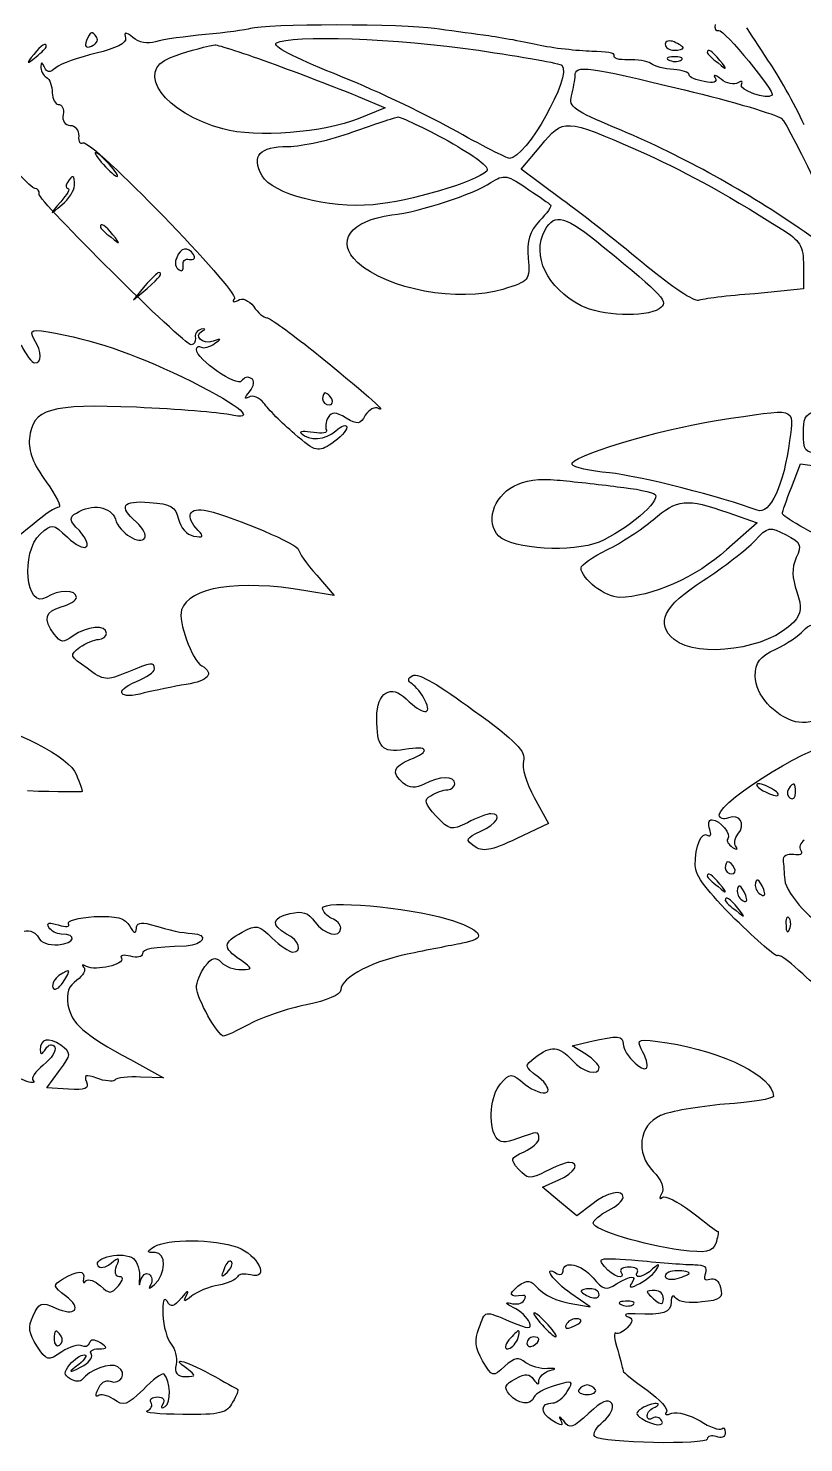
# Model space of a CAD drawing. Header units: millimetres. Extents: x -264 to 389, y -90 to 473.
# Drawn here: x 26.1 to 114.6, y 52.2 to 213.5 of the extents above; entities that cross this region are included whole.
import ezdxf

# ---------------------------------------------------------------- set-up
doc = ezdxf.new("R2010")
doc.units = ezdxf.units.MM
doc.layers.get('0').update_dxf_attribs({"linetype": 'CONTINUOUS'})

msp = doc.modelspace()

# ---------------------------------------------------------------- linework, layer by layer
for p, q in [((63.79, 205.73), (66.88, 204.43)), ((66.88, 204.43), (63.79, 203.19)), ((82.38, 197.43), (84.64, 200.11)), ((87.04, 194), (82.38, 197.43)), ((114.61, 186.39), (114.61, 183.79)), ((39.45, 184.13), (38.14, 182.55)), ((38.14, 182.55), (39.72, 183.85)), ((114.61, 183.79), (109.05, 183.24)), ((113.24, 161.15), (114.27, 163.83)), ((114.27, 163.83), (117.83, 163.35)), ((105.97, 158.27), (109.33, 157.11)), ((26.83, 157.04), (24.63, 155.26)), ((109.33, 157.11), (105.83, 154.02)), ((59.06, 151.14), (61.05, 148.81)), ((61.05, 148.81), (57.82, 149.36)), ((83.88, 125.77), (85.53, 122.82)), ((85.53, 122.82), (81.9, 121.1)), ((88.21, 97.44), (90.26, 97.92)), ((89.78, 96.48), (88.21, 97.44)), ((37.8, 95.87), (41.57, 93.81)), ((28.27, 92.64), (29.71, 94.63)), ((41.57, 93.81), (38.96, 93.88)), ((30.74, 92.51), (28.27, 92.64)), ((84.84, 81.33), (86.7, 82.15)), ((86.77, 79.68), (84.84, 81.33)), ((88.75, 78.04), (86.77, 79.68)), ((90.47, 79.34), (88.75, 78.04)), ((87.86, 68.09), (90.26, 67.68)), ((90.26, 67.68), (88.07, 69.19))]:
    msp.add_line(p, q)
for points in [[(33.96, 212.45), (33.48, 213.28), (33.2, 213.21), (32.79, 212.11)], [(51.52, 213.48), (50.97, 213.34), (48.63, 213), (46.37, 212.8)], [(72.5, 213.48), (69.28, 214.03), (52.96, 214.03), (51.52, 213.48)], [(78.06, 212.73), (76.48, 212.93), (73.94, 213.28), (72.5, 213.48)], [(104.53, 213.96), (104.39, 213.48), (104.6, 213.14), (104.94, 213.28)], [(104.94, 213.28), (105.56, 213.41), (111.45, 206.21), (111.04, 205.87)], [(110.63, 209.78), (109.53, 211.42), (108.44, 213.14), (108.16, 213.55)], [(28.2, 211.42), (28.2, 211.97), (27.65, 211.63), (26.76, 210.53)], [(27.03, 210.26), (27.65, 210.74), (28.2, 211.29), (28.2, 211.42)], [(32.79, 212.11), (32.52, 211.42), (32.72, 211.22), (33.34, 211.49)], [(33.34, 211.49), (33.89, 211.7), (34.16, 212.11), (33.96, 212.45)], [(37.25, 212.38), (37.39, 211.84), (36.15, 211.22), (33.89, 210.67)], [(38.07, 212.45), (37.25, 213.14), (37.04, 213.14), (37.25, 212.38)], [(40.68, 211.97), (39.79, 211.7), (38.69, 211.9), (38.07, 212.45)], [(46.37, 212.8), (44.11, 212.59), (41.57, 212.25), (40.68, 211.97)], [(42.39, 210.19), (44.04, 210.81), (45.69, 211.29), (47.47, 211.63)], [(47.47, 211.63), (47.74, 211.63), (50.83, 210.67), (54.33, 209.37)], [(61.05, 208.34), (56.45, 210.19), (53.92, 211.49), (54.46, 211.84)], [(54.46, 211.84), (56.04, 212.8), (68.25, 212.38), (77.51, 211.01)], [(84.23, 211.63), (82.44, 212.04), (79.63, 212.52), (78.06, 212.73)], [(90.47, 210.88), (88.82, 210.94), (86.01, 211.22), (84.23, 211.63)], [(99.86, 211.97), (99.32, 212.18), (98.84, 212.04), (98.84, 211.7)], [(98.84, 211.7), (98.84, 211.29), (99.32, 211.01), (99.86, 211.01)], [(100.89, 211.29), (100.89, 211.42), (100.41, 211.7), (99.86, 211.97)], [(26.76, 210.53), (25.87, 209.43), (25.93, 209.37), (27.03, 210.26)], [(33.89, 210.67), (31.9, 210.19), (29.84, 209.5), (29.3, 209.02)], [(48.36, 202.03), (41.71, 203.81), (38.21, 208.61), (42.39, 210.19)], [(77.51, 211.01), (82.58, 210.26), (86.9, 209.5), (87.04, 209.3)], [(93.01, 210.4), (93.21, 210.67), (92.05, 210.88), (90.47, 210.88)], [(94.58, 209.91), (93.55, 209.91), (92.87, 210.05), (93.01, 210.4)], [(97.19, 209.5), (96.78, 209.78), (95.61, 209.98), (94.58, 209.91)], [(99.8, 210.26), (99.04, 210.26), (98.84, 210.05), (99.38, 209.85)], [(99.38, 209.85), (99.86, 209.64), (100.48, 209.71), (100.69, 209.91)], [(100.69, 209.91), (100.96, 210.12), (100.55, 210.33), (99.8, 210.26)], [(99.86, 211.01), (100.41, 211.01), (100.89, 211.15), (100.89, 211.29)], [(105.08, 209.85), (104.18, 210.94), (103.64, 211.29), (103.64, 210.74)], [(103.64, 210.74), (103.64, 210.6), (104.18, 210.05), (104.87, 209.57)], [(104.87, 209.57), (105.9, 208.68), (105.97, 208.75), (105.08, 209.85)], [(114.68, 202.51), (113.58, 204.91), (111.73, 208.2), (110.63, 209.78)], [(27.58, 209.16), (27.51, 208.75), (27.85, 208.13), (28.2, 207.93)], [(27.99, 209.09), (27.72, 209.71), (27.58, 209.71), (27.58, 209.16)], [(29.3, 209.02), (28.54, 208.41), (28.27, 208.41), (27.99, 209.09)], [(54.33, 209.37), (57.89, 208.06), (62.14, 206.42), (63.79, 205.73)], [(74.49, 202.03), (71.2, 203.88), (65.09, 206.76), (61.05, 208.34)], [(87.04, 209.3), (88.27, 208.06), (82.92, 198.67), (81.07, 198.67)], [(88.55, 208.13), (88.55, 209.37), (89.99, 209.16), (101.03, 206.49)], [(99.8, 208.82), (98.77, 208.89), (97.6, 209.16), (97.19, 209.5)], [(101.58, 208.2), (101.58, 208.47), (100.76, 208.75), (99.8, 208.82)], [(103.29, 207.45), (102.33, 207.58), (101.58, 207.93), (101.58, 208.2)], [(26.89, 195.24), (26.14, 195.24), (16.2, 206.76), (16.2, 207.65)], [(28.2, 207.93), (28.61, 207.72), (28.88, 206.9), (28.88, 206.14)], [(88.14, 205.8), (88.34, 206.62), (88.55, 207.65), (88.55, 208.13)], [(104.53, 207.86), (104.8, 207.38), (104.39, 207.17), (103.29, 207.45)], [(105.21, 207.72), (104.6, 208.2), (104.25, 208.27), (104.53, 207.86)], [(107.13, 207.31), (106.72, 207.03), (105.83, 207.17), (105.21, 207.72)], [(107.54, 207.1), (107.75, 207.51), (107.61, 207.58), (107.13, 207.31)], [(111.04, 205.87), (110.49, 205.32), (107.13, 206.49), (107.54, 207.1)], [(28.88, 206.14), (28.88, 205.46), (29.23, 204.84), (29.57, 204.84)], [(93.14, 202.17), (88.48, 204.09), (87.79, 204.57), (88.14, 205.8)], [(101.03, 206.49), (106.52, 205.18), (111.52, 203.67), (112.07, 203.26)], [(29.57, 204.84), (29.98, 204.84), (30.26, 204.29), (30.12, 203.67)], [(30.12, 203.67), (29.98, 202.99), (30.32, 202.44), (30.94, 202.44)], [(63.17, 201.69), (65.64, 202.58), (67.97, 203.33), (68.32, 203.4)], [(68.32, 203.4), (68.73, 203.4), (71.27, 202.17), (74.08, 200.66)], [(30.94, 202.44), (31.49, 202.44), (31.9, 201.89), (31.9, 201.21)], [(63.79, 203.19), (60.02, 201.62), (52.06, 201), (48.36, 202.03)], [(55.77, 200.04), (57.41, 200.04), (60.7, 200.79), (63.17, 201.69)], [(81.07, 198.67), (80.8, 198.67), (77.85, 200.18), (74.49, 202.03)], [(84.64, 200.11), (87.18, 203.26), (87.38, 203.26), (95.75, 199.56)], [(114.13, 190.71), (107.54, 195.24), (100.21, 199.22), (93.14, 202.17)], [(112.07, 203.26), (113.03, 202.51), (120.3, 187.01), (119.75, 187.01)], [(31.9, 201.21), (31.83, 200.59), (32.04, 200.25), (32.38, 200.45)], [(32.38, 200.45), (33.27, 201), (50.21, 183.51), (49.66, 182.69)], [(74.08, 200.66), (77.1, 198.94), (78.88, 197.64), (78.47, 197.23)], [(33.82, 199.35), (33.62, 199.35), (34.03, 198.74), (34.71, 197.98)], [(35.4, 197.98), (34.71, 198.74), (34.03, 199.35), (33.82, 199.35)], [(52.82, 196.68), (51.58, 199.01), (52.54, 200.04), (55.77, 200.04)], [(95.75, 199.56), (100.76, 197.36), (105.08, 195.03), (112.07, 190.64)], [(34.71, 197.98), (35.4, 197.23), (36.08, 196.61), (36.29, 196.61)], [(36.29, 196.61), (36.5, 196.61), (36.08, 197.23), (35.4, 197.98)], [(78.47, 197.23), (77.23, 195.99), (69.62, 193.73), (65.51, 193.39)], [(27.37, 194.62), (27.44, 194.96), (27.24, 195.24), (26.89, 195.24)], [(30.67, 195.24), (30.94, 195.24), (30.6, 194.55), (29.84, 193.73)], [(29.98, 193.39), (30.74, 194), (31.42, 195.03), (31.42, 195.58)], [(30.6, 195.92), (30.39, 195.58), (30.39, 195.24), (30.67, 195.24)], [(31.42, 195.58), (31.42, 196.82), (31.22, 196.88), (30.6, 195.92)], [(65.51, 193.39), (60.36, 192.91), (53.98, 194.62), (52.82, 196.68)], [(67.63, 192.22), (70.99, 192.63), (76.89, 194.55), (78.95, 195.92)], [(78.95, 195.92), (80.39, 196.88), (80.87, 196.82), (83.27, 195.1)], [(44.73, 177.41), (43.9, 177.41), (27.17, 193.94), (27.37, 194.62)], [(29.84, 193.73), (28.54, 192.15), (28.54, 192.15), (29.98, 193.39)], [(83.27, 195.1), (84.5, 194.28), (85.6, 193.52), (85.74, 193.39)], [(96.71, 186.39), (93.9, 188.72), (89.58, 192.15), (87.04, 194)], [(63.72, 186.8), (61.12, 189.14), (62.9, 191.6), (67.63, 192.22)], [(85.74, 193.39), (85.94, 193.25), (85.33, 192.43), (84.5, 191.54)], [(35.81, 189.96), (34.92, 191.06), (34.37, 191.4), (34.37, 190.85)], [(34.37, 190.85), (34.37, 190.71), (34.92, 190.16), (35.6, 189.68)], [(84.5, 191.54), (83.34, 190.3), (82.99, 189.27), (83.2, 187.28)], [(89.23, 181.87), (85.33, 183.92), (83.54, 187.56), (85.12, 190.51)], [(85.12, 190.51), (86.22, 192.5), (87.45, 192.15), (91.77, 188.59)], [(112.07, 190.64), (114.27, 189.27), (114.61, 188.72), (114.61, 186.39)], [(119.75, 187.01), (119.62, 187.01), (117.08, 188.66), (114.13, 190.71)], [(35.6, 189.68), (36.63, 188.79), (36.7, 188.86), (35.81, 189.96)], [(43.08, 187.35), (42.81, 186.8), (42.94, 186.19), (43.35, 185.98)], [(45, 187.7), (44.38, 188.66), (43.49, 188.52), (43.08, 187.35)], [(43.83, 186.46), (43.7, 186.94), (44.04, 187.28), (44.52, 187.15)], [(44.52, 187.15), (45.07, 187.08), (45.27, 187.28), (45, 187.7)], [(83.2, 187.28), (83.4, 184.75), (83.34, 184.68), (80.32, 183.72)], [(91.77, 188.59), (98.7, 182.96), (99.32, 182.28), (98.15, 181.52)], [(41.02, 185.64), (40.89, 185.64), (40.2, 184.95), (39.45, 184.13)], [(39.72, 183.85), (41.16, 185.09), (41.57, 185.64), (41.02, 185.64)], [(43.35, 185.98), (43.7, 185.71), (43.9, 185.91), (43.83, 186.46)], [(80.32, 183.72), (75.24, 182.21), (67.08, 183.72), (63.72, 186.8)], [(102.61, 182.48), (102.2, 182.28), (99.52, 184.06), (96.71, 186.39)], [(49.66, 182.69), (49.39, 182.28), (49.59, 182.21), (50.07, 182.48)], [(50.07, 182.48), (50.55, 182.83), (51.31, 182.48), (51.86, 181.8)], [(109.05, 183.24), (105.97, 183.03), (103.09, 182.62), (102.61, 182.48)], [(51.86, 181.8), (52.34, 181.04), (53.02, 180.49), (53.37, 180.49)], [(98.15, 181.52), (96.57, 180.49), (91.5, 180.7), (89.23, 181.87)], [(45.89, 179.19), (45.41, 179.05), (45.07, 178.57), (45.21, 178.16)], [(46.03, 178.99), (46.44, 179.19), (46.37, 179.26), (45.89, 179.19)], [(53.37, 180.49), (53.71, 180.49), (56.04, 178.78), (58.65, 176.72)], [(26.83, 178.03), (26.21, 179.19), (26.41, 179.26), (29.43, 178.71)], [(26.89, 175.35), (27.72, 175.35), (27.72, 176.52), (26.83, 178.03)], [(29.43, 178.71), (34.3, 177.75), (38.96, 176.11), (44.79, 173.22)], [(45.21, 178.16), (45.27, 177.75), (45.07, 177.41), (44.73, 177.41)], [(47.26, 177.82), (45.96, 177.41), (44.93, 178.44), (46.03, 178.99)], [(45.89, 177.13), (46.17, 177), (46.85, 177.13), (47.4, 177.55)], [(47.4, 177.55), (48.22, 178.09), (48.22, 178.16), (47.26, 177.82)], [(25.32, 177.41), (25.87, 176.31), (26.55, 175.35), (26.89, 175.35)], [(45.34, 176.86), (45.34, 177.2), (45.62, 177.34), (45.89, 177.13)], [(50.49, 173.29), (50.01, 172.54), (45.34, 175.76), (45.34, 176.86)], [(58.65, 176.72), (64.41, 172.06), (67.22, 169.59), (66.12, 170.14)], [(44.79, 173.22), (50.49, 170.34), (52.41, 168.7), (49.05, 169.45)], [(51.58, 173.57), (51.24, 173.84), (50.76, 173.7), (50.49, 173.29)], [(51.38, 172.06), (51.93, 172.74), (52, 173.36), (51.58, 173.57)], [(51.31, 171.44), (50.76, 171.17), (50.83, 171.37), (51.38, 172.06)], [(53.02, 170.76), (52.54, 171.37), (51.72, 171.72), (51.31, 171.44)], [(60.02, 171.92), (59.88, 171.92), (59.74, 171.65), (59.74, 171.24)], [(59.74, 171.24), (59.74, 170.89), (60.09, 170.55), (60.5, 170.55)], [(60.77, 171.24), (60.57, 171.65), (60.22, 171.92), (60.02, 171.92)], [(60.5, 170.55), (60.84, 170.55), (60.98, 170.89), (60.77, 171.24)], [(38.48, 170.28), (28.61, 170.69), (26.62, 170.14), (26.28, 166.71)], [(49.05, 169.45), (47.95, 169.66), (43.22, 170.07), (38.48, 170.28)], [(56.52, 167.26), (55.08, 168.49), (53.5, 170.07), (53.02, 170.76)], [(62.42, 169.04), (61.18, 169.8), (60.84, 169.8), (60.36, 169.11)], [(66.12, 170.14), (65.71, 170.41), (65.03, 170), (64.61, 169.38)], [(104.66, 168.77), (114.13, 170.21), (113.51, 170.41), (113.03, 166.5)], [(114.61, 167.4), (114.61, 170.21), (114.88, 170.28), (125.92, 170.41)], [(60.36, 169.11), (60.09, 168.63), (60.02, 167.94), (60.16, 167.67)], [(62.49, 168.01), (62.49, 167.6), (61.73, 166.78), (60.77, 166.16)], [(61.25, 167.6), (61.94, 168.22), (62.49, 168.36), (62.49, 168.01)], [(64.61, 169.38), (64, 168.29), (63.72, 168.29), (62.42, 169.04)], [(88.21, 163.76), (87.66, 164.58), (98.01, 167.74), (104.66, 168.77)], [(26.28, 166.71), (26.14, 165.27), (26.69, 163.83), (28.2, 161.77)], [(60.77, 166.16), (59.2, 165.13), (58.99, 165.13), (56.52, 167.26)], [(58.72, 167.4), (57.69, 167.6), (57, 167.53), (57.28, 167.33)], [(57.28, 167.33), (58.17, 166.37), (60.09, 166.57), (61.25, 167.6)], [(60.16, 167.67), (60.36, 167.33), (59.68, 167.26), (58.72, 167.4)], [(113.03, 166.5), (112.41, 161.5), (110.77, 157.93), (109.33, 158.55)], [(116.25, 165.06), (114.81, 165.06), (114.61, 165.41), (114.61, 167.4)], [(92.46, 162.8), (90.26, 163.01), (88.34, 163.42), (88.21, 163.76)], [(28.2, 161.77), (29.3, 160.19), (29.98, 158.89), (29.64, 158.89)], [(81.55, 161.29), (82.79, 161.98), (84.5, 162.18), (86.49, 161.98)], [(86.49, 161.98), (88.21, 161.84), (91.29, 161.5), (93.35, 161.22)], [(109.33, 158.55), (105.49, 159.99), (95.89, 162.46), (92.46, 162.8)], [(79.84, 155.6), (78.33, 157.11), (79.15, 159.99), (81.55, 161.29)], [(97.67, 160.33), (98.42, 159.65), (94.38, 156.22), (91.29, 154.91)], [(93.35, 161.22), (95.41, 161.02), (97.4, 160.61), (97.67, 160.33)], [(112.21, 158.14), (112.21, 158.34), (112.69, 159.71), (113.24, 161.15)], [(29.64, 158.89), (29.3, 158.89), (27.99, 158.07), (26.83, 157.04)], [(31.97, 156.22), (30.8, 157.38), (30.8, 157.73), (31.63, 158.21)], [(31.63, 158.21), (33.41, 159.37), (35.6, 158.96), (36.08, 157.52)], [(38.48, 157.18), (36.43, 159.03), (36.84, 159.65), (39.99, 159.44)], [(39.99, 159.44), (42.46, 159.23), (42.94, 158.96), (43.29, 157.52)], [(45.55, 156.22), (43.97, 157.86), (44.45, 158.96), (46.58, 158.48)], [(46.58, 158.48), (49.87, 157.66), (57, 154.64), (57, 154.02)], [(97.46, 157.45), (100.21, 159.85), (101.3, 159.92), (105.97, 158.27)], [(119, 154.16), (115.29, 156.08), (112.21, 157.86), (112.21, 158.14)], [(27.51, 155.81), (28.88, 157.04), (28.95, 157.04), (30.6, 155.46)], [(36.08, 157.52), (36.56, 155.94), (38.9, 154.5), (39.45, 155.39)], [(39.45, 155.39), (39.65, 155.67), (39.24, 156.49), (38.48, 157.18)], [(43.29, 157.52), (43.49, 156.56), (44.25, 155.74), (45, 155.6)], [(92.18, 154.02), (93.76, 154.78), (96.16, 156.35), (97.46, 157.45)], [(28.2, 148.6), (25.87, 147.16), (25.25, 153.75), (27.51, 155.81)], [(30.6, 155.46), (32.66, 153.54), (33.75, 154.16), (31.97, 156.22)], [(45, 155.6), (46.1, 155.39), (46.23, 155.53), (45.55, 156.22)], [(91.29, 154.91), (88.27, 153.68), (81.42, 154.09), (79.84, 155.6)], [(103.16, 150.52), (105.49, 152.03), (108.16, 154.09), (109.05, 155.05)], [(109.05, 155.05), (110.56, 156.7), (110.77, 156.7), (112.62, 155.74)], [(112.62, 155.74), (114.33, 154.85), (114.47, 154.57), (113.79, 153.13)], [(57, 154.02), (57, 153.75), (57.89, 152.44), (59.06, 151.14)], [(89.23, 151.96), (89.23, 152.31), (90.54, 153.2), (92.18, 154.02)], [(105.83, 154.02), (102.47, 150.94), (97.12, 148.6), (93.62, 148.6)], [(93.62, 148.6), (91.98, 148.6), (89.23, 150.73), (89.23, 151.96)], [(113.79, 153.13), (113.24, 151.9), (113.31, 150.87), (113.85, 149.22)], [(99.86, 143.8), (97.67, 145.59), (98.63, 147.64), (103.16, 150.52)], [(31.63, 148.6), (31.63, 149.5), (29.57, 149.5), (28.2, 148.6)], [(29.91, 147.51), (30.87, 147.78), (31.63, 148.26), (31.63, 148.6)], [(57.82, 149.36), (50.07, 150.66), (44.45, 149.77), (43.63, 147.16)], [(113.85, 149.22), (114.47, 147.37), (114.4, 146.82), (113.51, 145.79)], [(29.09, 144.42), (27.79, 146.14), (28.06, 147.03), (29.91, 147.51)], [(43.63, 147.16), (43.22, 145.86), (44.79, 141.47), (45.96, 140.79)], [(113.51, 145.79), (110.7, 142.71), (102.61, 141.54), (99.86, 143.8)], [(114.61, 144.83), (115.16, 145.45), (115.98, 145.72), (116.6, 145.45)], [(31.28, 144.22), (30.12, 143.39), (29.84, 143.39), (29.09, 144.42)], [(35.06, 144.49), (35.06, 145.52), (32.79, 145.31), (31.28, 144.22)], [(32.04, 142.91), (32.72, 143.39), (33.68, 143.8), (34.16, 143.8)], [(34.16, 143.8), (34.64, 143.8), (35.06, 144.15), (35.06, 144.49)], [(111.45, 142.71), (112.69, 143.26), (114.13, 144.28), (114.61, 144.83)], [(32.86, 140.51), (30.87, 141.88), (30.8, 142.02), (32.04, 142.91)], [(109.12, 139.62), (109.12, 141.2), (109.6, 141.82), (111.45, 142.71)], [(37.39, 140.03), (35.06, 139.07), (34.78, 139.07), (32.86, 140.51)], [(40.54, 140.44), (40.54, 141.27), (40.2, 141.2), (37.39, 140.03)], [(38.48, 139), (39.65, 139.48), (40.54, 140.1), (40.54, 140.44)], [(45.96, 140.79), (47.4, 139.89), (46.71, 139.07), (44.18, 138.66)], [(39.38, 137.7), (36.5, 136.88), (35.81, 137.91), (38.48, 139)], [(69.96, 138.73), (69.41, 139.07), (69.41, 139.35), (70.03, 139.69)], [(70.03, 139.69), (70.58, 140.03), (73.19, 138.52), (76.96, 135.71)], [(113.72, 134.41), (111.25, 135.09), (109.12, 137.49), (109.12, 139.62)], [(44.18, 138.66), (42.74, 138.45), (40.54, 137.97), (39.38, 137.7)], [(65.92, 134.89), (65.92, 137.77), (67.56, 138.73), (69.28, 137.01)], [(71.4, 136.88), (71.06, 137.63), (70.37, 138.45), (69.96, 138.73)], [(122.02, 137.43), (118.93, 135.16), (115.64, 134), (113.72, 134.41)], [(69.28, 137.01), (71.13, 135.16), (72.36, 135.09), (71.4, 136.88)], [(76.96, 135.71), (81.83, 132.21), (82.99, 130.98), (82.65, 129.95)], [(19.15, 134.75), (24.63, 133.59), (30.87, 130.43), (31.63, 128.37)], [(69.07, 131.25), (66.47, 130.84), (65.92, 131.46), (65.92, 134.89)], [(69.69, 130.09), (72.16, 131.05), (71.81, 131.73), (69.07, 131.25)], [(105.01, 123.78), (105.01, 125.42), (116.73, 132.56), (118.17, 131.73)], [(68.93, 127.41), (67.56, 128.58), (67.77, 129.33), (69.69, 130.09)], [(82.65, 129.95), (82.44, 129.2), (82.99, 127.41), (83.88, 125.77)], [(31.63, 128.37), (32.04, 127.41), (32.31, 126.52), (32.31, 126.45)], [(74.83, 127.34), (74.83, 128.24), (73.05, 128.24), (71.33, 127.28)], [(32.31, 126.45), (32.31, 126.38), (29.5, 126.38), (26.07, 126.52)], [(71.33, 127.28), (70.31, 126.8), (69.69, 126.8), (68.93, 127.41)], [(72.71, 123.64), (71.33, 125.08), (71.27, 125.49), (72.09, 125.97)], [(72.09, 125.97), (72.64, 126.32), (73.53, 126.66), (74.01, 126.66)], [(74.01, 126.66), (74.42, 126.66), (74.83, 127), (74.83, 127.34)], [(109.47, 127.34), (109.12, 127.34), (109.26, 127), (109.81, 126.66)], [(111.18, 126.66), (110.63, 127), (109.88, 127.34), (109.47, 127.34)], [(109.81, 126.66), (110.36, 126.32), (111.18, 125.97), (111.52, 125.97)], [(111.52, 125.97), (111.93, 125.97), (111.73, 126.32), (111.18, 126.66)], [(112.89, 126.73), (112.69, 126.38), (112.76, 125.9), (113.1, 125.7)], [(113.72, 126.32), (113.72, 127.48), (113.51, 127.62), (112.89, 126.73)], [(113.1, 125.7), (113.44, 125.49), (113.72, 125.77), (113.72, 126.32)], [(76.27, 122.89), (74.42, 122), (74.22, 122), (72.71, 123.64)], [(78.95, 123.92), (78.54, 123.92), (77.3, 123.44), (76.27, 122.89)], [(77.78, 121.93), (79.63, 122.75), (80.32, 123.92), (78.95, 123.92)], [(103.91, 122.13), (103.7, 122.75), (103.77, 123.23), (104.18, 123.23)], [(104.18, 123.23), (105.08, 123.23), (106.45, 121.52), (105.97, 121.04)], [(106.04, 123.44), (105.49, 123.23), (105.01, 123.37), (105.01, 123.78)], [(107.13, 121.58), (108.09, 122.75), (107.34, 123.98), (106.04, 123.44)], [(77.03, 120.21), (76, 120.97), (76.07, 121.1), (77.78, 121.93)], [(81.9, 121.1), (78.88, 119.66), (77.99, 119.53), (77.03, 120.21)], [(102.26, 118.02), (102.26, 120.28), (102.95, 121.93), (103.7, 121.45)], [(103.7, 121.45), (104.05, 121.24), (104.12, 121.58), (103.91, 122.13)], [(105.97, 121.04), (105.76, 120.83), (106.04, 120.42), (106.52, 120.08)], [(106.93, 120.14), (106.65, 120.42), (106.72, 121.1), (107.13, 121.58)], [(106.52, 120.08), (107, 119.8), (107.2, 119.8), (106.93, 120.14)], [(114.33, 119.73), (114.54, 119.32), (114.2, 119.12), (113.51, 119.25)], [(114.68, 120.9), (114.27, 120.62), (114.06, 120.08), (114.33, 119.73)], [(106.79, 111.91), (103.7, 115), (102.26, 116.85), (102.26, 118.02)], [(105.97, 118.43), (105.83, 118.43), (105.69, 118.15), (105.69, 117.74)], [(106.72, 117.74), (106.52, 118.15), (106.17, 118.43), (105.97, 118.43)], [(113.51, 119.25), (112.76, 119.39), (112.21, 119.05), (112.28, 118.64)], [(112.28, 118.64), (112.35, 118.15), (112.41, 117.13), (112.48, 116.37)], [(105.08, 115.89), (104.18, 116.99), (103.64, 117.33), (103.64, 116.78)], [(103.64, 116.78), (103.64, 116.65), (104.18, 116.1), (104.87, 115.62)], [(105.69, 117.74), (105.69, 117.4), (106.04, 117.06), (106.45, 117.06)], [(106.45, 117.06), (106.79, 117.06), (106.93, 117.4), (106.72, 117.74)], [(110.08, 115.27), (109.6, 116.51), (109.12, 116.71), (109.12, 115.75)], [(112.48, 116.37), (112.55, 114.79), (116.32, 110.75), (117.01, 111.43)], [(104.87, 115.62), (105.9, 114.73), (105.97, 114.79), (105.08, 115.89)], [(108.03, 114.59), (107.54, 115.82), (107.06, 116.03), (107.06, 115.07)], [(107.06, 115.07), (107.06, 114.66), (107.34, 114.18), (107.75, 113.97)], [(107.75, 113.97), (108.16, 113.77), (108.23, 114.04), (108.03, 114.59)], [(109.12, 115.75), (109.12, 115.34), (109.4, 114.86), (109.81, 114.66)], [(109.81, 114.66), (110.22, 114.45), (110.29, 114.73), (110.08, 115.27)], [(59.74, 113.15), (59.74, 114.11), (69.41, 113.29), (74.01, 111.91)], [(60.77, 111.98), (60.22, 112.26), (59.74, 112.74), (59.74, 113.15)], [(107.13, 113.15), (106.24, 114.25), (105.69, 114.59), (105.69, 114.04)], [(105.69, 114.04), (105.69, 113.9), (106.24, 113.35), (106.93, 112.87)], [(106.93, 112.87), (107.96, 111.98), (108.03, 112.05), (107.13, 113.15)], [(28.47, 110.95), (28.2, 111.5), (28.54, 111.57), (29.57, 111.23)], [(29.57, 111.23), (30.46, 110.95), (30.94, 111.02), (30.74, 111.37)], [(30.74, 111.37), (30.53, 111.71), (31.83, 112.05), (33.68, 112.19)], [(33.68, 112.19), (36.29, 112.26), (37.18, 112.05), (37.73, 111.09)], [(38.48, 110.82), (38.48, 111.43), (38.96, 111.57), (40.06, 111.3)], [(55.63, 110.2), (53.78, 111.23), (53.92, 112.05), (56.04, 112.53)], [(56.04, 112.53), (57.41, 112.87), (58.1, 112.67), (58.85, 111.57)], [(58.85, 111.57), (59.88, 110.13), (61.8, 109.65), (61.8, 110.89)], [(61.8, 110.89), (61.8, 111.3), (61.32, 111.78), (60.77, 111.98)], [(74.01, 111.91), (77.78, 110.75), (78.6, 109.72), (76.07, 109.24)], [(111.66, 107.73), (111.52, 107.53), (109.33, 109.45), (106.79, 111.91)], [(112.96, 112.05), (112.76, 112.33), (112.55, 111.91), (112.62, 111.16)], [(113.03, 110.75), (113.24, 111.23), (113.17, 111.85), (112.96, 112.05)], [(25.66, 110.54), (26.35, 110.68), (27.1, 110.34), (27.31, 109.79)], [(27.31, 109.79), (27.51, 109.24), (28.47, 108.9), (29.57, 108.97)], [(29.91, 110.2), (29.36, 110.2), (28.75, 110.54), (28.47, 110.95)], [(29.57, 108.97), (31.49, 109.1), (31.76, 110.2), (29.91, 110.2)], [(37.73, 111.09), (38.21, 110.27), (38.42, 110.2), (38.48, 110.82)], [(40.06, 111.3), (42.6, 110.54), (43.56, 110.34), (44.86, 110.27)], [(44.86, 110.27), (46.78, 110.2), (46.17, 108.9), (44.18, 108.83)], [(50.35, 107.25), (48.29, 108.62), (48.36, 109.24), (50.55, 110.41)], [(50.55, 110.41), (52.2, 111.3), (52.48, 111.23), (53.98, 109.72)], [(53.98, 109.72), (54.88, 108.9), (55.9, 108.14), (56.32, 108.14)], [(56.32, 108.14), (57.48, 108.14), (57.07, 109.45), (55.63, 110.2)], [(112.62, 111.16), (112.62, 110.41), (112.83, 110.2), (113.03, 110.75)], [(44.18, 108.83), (40.2, 108.69), (39.17, 108.49), (39.17, 107.94)], [(76.07, 109.24), (75.18, 109.03), (72.57, 108.55), (70.24, 108.07)], [(32.79, 106.5), (32.31, 106.77), (32.18, 106.77), (32.45, 106.43)], [(36.77, 107.46), (37.25, 106.7), (33.82, 105.95), (32.79, 106.5)], [(37.8, 107.66), (37.04, 107.87), (36.56, 107.8), (36.77, 107.46)], [(39.17, 107.94), (39.17, 107.59), (38.55, 107.46), (37.8, 107.66)], [(45.34, 104.1), (45.34, 104.64), (45.75, 105.74), (46.3, 106.5)], [(46.3, 106.5), (47.13, 107.53), (47.47, 107.66), (48.15, 106.98)], [(48.15, 106.98), (48.63, 106.5), (49.66, 106.08), (50.49, 106.15)], [(50.49, 106.15), (51.79, 106.15), (51.79, 106.22), (50.35, 107.25)], [(70.24, 108.07), (65.64, 107.25), (61.8, 105.26), (61.8, 103.82)], [(113.58, 106.5), (112.69, 107.32), (111.8, 107.87), (111.66, 107.73)], [(117.63, 103.82), (117.21, 103.41), (116.32, 103.96), (113.58, 106.5)], [(29.64, 105.47), (29.16, 105.12), (28.82, 104.51), (28.95, 104.1)], [(30.12, 104.71), (31.08, 106.22), (31.01, 106.29), (29.64, 105.47)], [(31.7, 104.92), (30.74, 104.3), (30.46, 103.48), (30.67, 102.11)], [(32.45, 106.43), (32.79, 106.08), (32.38, 105.47), (31.7, 104.92)], [(28.95, 104.1), (29.09, 103.68), (29.64, 103.96), (30.12, 104.71)], [(48.43, 98.54), (47.81, 98.54), (45.34, 102.93), (45.34, 104.1)], [(61.8, 103.82), (61.8, 103.27), (60.22, 102.59), (57.89, 102.11)], [(30.67, 102.11), (31.08, 99.98), (32.45, 98.75), (37.8, 95.87)], [(57.89, 102.11), (55.7, 101.7), (52.75, 100.67), (51.38, 99.91)], [(51.38, 99.91), (49.94, 99.16), (48.63, 98.54), (48.43, 98.54)], [(90.26, 97.92), (93.49, 98.68), (94.03, 98.61), (94.03, 97.65)], [(29.84, 97.51), (28.47, 98.47), (27.51, 98.27), (27.51, 96.96)], [(27.51, 96.96), (27.51, 96.42), (27.72, 96.42), (28.13, 97.1)], [(29.16, 97.31), (29.36, 96.9), (28.82, 96), (27.85, 95.25)], [(28.13, 97.1), (28.47, 97.65), (28.88, 97.72), (29.16, 97.31)], [(29.71, 94.63), (31.08, 96.48), (31.08, 96.62), (29.84, 97.51)], [(84.02, 96.14), (85.81, 97.51), (86.7, 97.44), (88.21, 95.8)], [(94.03, 97.65), (94.03, 97.1), (94.65, 96.14), (95.41, 95.45)], [(95.41, 95.45), (96.92, 94.15), (97.26, 94.97), (96.09, 97.1)], [(96.09, 97.1), (95.54, 98.2), (95.75, 98.27), (99.04, 97.79)], [(99.04, 97.79), (105.56, 96.76), (111.18, 93.95), (111.18, 91.68)], [(27.85, 95.25), (26.96, 94.49), (26.41, 93.74), (26.69, 93.47)], [(84.36, 93.88), (82.72, 95.11), (82.72, 95.18), (84.02, 96.14)], [(88.21, 95.8), (89.44, 94.43), (91.29, 93.95), (91.29, 94.97)], [(91.29, 94.97), (91.29, 95.25), (90.61, 95.94), (89.78, 96.48)], [(26.69, 93.47), (27.31, 92.78), (24.56, 93.81), (23.53, 94.63)], [(33.96, 93.74), (32.72, 94.22), (32.45, 94.15), (32.79, 93.33)], [(36.02, 93.53), (35.81, 93.33), (34.85, 93.4), (33.96, 93.74)], [(38.96, 93.88), (37.59, 93.95), (36.22, 93.81), (36.02, 93.53)], [(80.04, 93.12), (81.14, 94.36), (81.28, 94.36), (82.86, 93.05)], [(85.33, 92.16), (85.67, 92.37), (85.33, 93.12), (84.36, 93.88)], [(32.79, 93.33), (33.07, 92.51), (32.66, 92.37), (30.74, 92.51)], [(79.5, 87.02), (78.6, 88.53), (78.88, 91.82), (80.04, 93.12)], [(82.86, 93.05), (83.82, 92.3), (84.91, 91.89), (85.33, 92.16)], [(105.62, 90.79), (102.61, 90.52), (99.32, 89.97), (98.29, 89.49)], [(111.18, 91.68), (111.18, 91.41), (108.71, 91), (105.62, 90.79)], [(98.29, 89.49), (95.82, 88.32), (95.41, 85.24), (97.46, 83.11)], [(84.43, 86.88), (84.43, 87.71), (84.3, 87.71), (81.96, 86.88)], [(81.96, 86.88), (80.52, 86.33), (79.98, 86.33), (79.5, 87.02)], [(82.72, 85.37), (83.68, 85.79), (84.43, 86.47), (84.43, 86.88)], [(82.1, 83.38), (81.07, 84.55), (81.14, 84.62), (82.72, 85.37)], [(87.86, 84.14), (87.45, 84.14), (86.22, 83.66), (85.19, 83.11)], [(86.7, 82.15), (88.55, 82.97), (89.17, 84.14), (87.86, 84.14)], [(85.19, 83.11), (83.4, 82.22), (83.13, 82.22), (82.1, 83.38)], [(97.46, 83.11), (98.42, 82.15), (98.77, 81.12), (98.42, 80.57)], [(94.03, 80.16), (94.03, 81.12), (92.18, 80.78), (90.47, 79.34)], [(92.32, 78.65), (93.28, 79.13), (94.03, 79.82), (94.03, 80.16)], [(98.42, 80.57), (98.15, 80.09), (98.15, 79.89), (98.49, 80.16)], [(98.49, 80.16), (98.77, 80.44), (100.28, 79.68), (101.85, 78.52)], [(90.61, 77.21), (90.61, 77.49), (91.36, 78.17), (92.32, 78.65)], [(101.85, 78.52), (103.43, 77.28), (104.73, 76.25), (104.87, 76.25)], [(100.62, 74.13), (96.5, 74.68), (90.61, 76.46), (90.61, 77.21)], [(104.87, 76.25), (104.94, 76.18), (104.8, 75.57), (104.6, 74.88)], [(40.61, 73.85), (39.65, 73.85), (39.65, 73.99), (40.54, 74.54)], [(40.54, 74.54), (41.91, 75.43), (47.4, 75.43), (50.01, 74.47)], [(50.01, 74.47), (52.34, 73.65), (53.78, 70.7), (51.52, 71.31)], [(104.6, 74.88), (104.18, 73.92), (103.57, 73.78), (100.62, 74.13)], [(34.1, 72.34), (33.48, 73.3), (37.11, 74.06), (38.14, 73.17)], [(35.6, 72.62), (34.92, 72.07), (34.3, 72), (34.1, 72.34)], [(36.22, 72.34), (36.63, 73.3), (36.5, 73.37), (35.6, 72.62)], [(38.14, 73.17), (38.62, 72.82), (38.9, 71.79), (38.83, 70.9)], [(40.54, 70.22), (41.91, 71.45), (41.91, 73.85), (40.61, 73.85)], [(49.32, 72.82), (49.11, 73.03), (48.7, 72.69), (48.5, 72)], [(48.84, 71.59), (49.32, 72.07), (49.53, 72.62), (49.32, 72.82)], [(91.91, 72.27), (91.02, 73.3), (91.36, 73.3), (95.75, 72.96)], [(95.75, 72.96), (98.42, 72.69), (101.3, 72.48), (102.2, 72.48)], [(30.05, 70.83), (31.7, 71.86), (32.72, 71.86), (32.45, 70.9)], [(36.56, 71.11), (36.08, 71.11), (35.95, 71.66), (36.22, 72.34)], [(36.43, 70.08), (36.98, 70.77), (37.04, 71.11), (36.56, 71.11)], [(38.96, 70.63), (39.1, 71.25), (39.58, 71.66), (39.93, 71.38)], [(39.93, 71.38), (40.27, 71.18), (40.34, 70.63), (40.13, 70.22)], [(50.01, 71.11), (49.87, 70.77), (48.91, 70.35), (47.88, 70.15)], [(48.5, 72), (48.09, 71.04), (48.15, 70.97), (48.84, 71.59)], [(51.52, 71.31), (50.76, 71.52), (50.14, 71.38), (50.01, 71.11)], [(88.07, 69.19), (86.08, 70.56), (84.71, 72.55), (86.49, 71.45)], [(86.49, 71.45), (86.9, 71.25), (87.18, 71.38), (87.18, 71.73)], [(87.18, 71.73), (87.18, 73.03), (89.3, 72.55), (90.61, 70.97)], [(93.76, 71.66), (94.45, 70.63), (92.8, 71.11), (91.91, 72.27)], [(93.28, 70.29), (95.06, 71.31), (95.61, 71.31), (94.99, 70.35)], [(94.72, 72.21), (94.03, 72.21), (93.62, 71.93), (93.76, 71.66)], [(95.68, 71.66), (95.82, 71.93), (95.41, 72.21), (94.72, 72.21)], [(97.4, 72), (96.43, 71.04), (95.13, 70.77), (95.68, 71.66)], [(95.95, 70.35), (96.78, 70.77), (97.6, 71.52), (97.88, 72)], [(97.88, 72), (98.22, 72.62), (98.15, 72.62), (97.4, 72)], [(100.21, 71.79), (99.45, 71.79), (98.84, 71.52), (98.84, 71.18)], [(98.84, 71.18), (98.84, 70.83), (99.45, 70.7), (100.21, 70.9)], [(101.58, 71.52), (101.58, 71.66), (100.96, 71.79), (100.21, 71.79)], [(100.21, 70.9), (100.96, 71.11), (101.58, 71.38), (101.58, 71.52)], [(102.2, 72.48), (103.29, 72.48), (103.64, 72.21), (103.43, 71.52)], [(103.43, 71.52), (103.16, 70.83), (103.36, 70.63), (103.91, 70.83)], [(30.39, 68.91), (28.95, 70.01), (28.95, 70.15), (30.05, 70.83)], [(32.45, 70.9), (32.31, 70.42), (32.45, 70.29), (32.72, 70.63)], [(32.72, 70.63), (33, 70.9), (33.75, 70.63), (34.37, 70.08)], [(34.37, 70.08), (35.4, 69.12), (35.6, 69.12), (36.43, 70.08)], [(38.83, 70.9), (38.76, 70.08), (38.83, 69.94), (38.96, 70.63)], [(40.13, 70.22), (39.79, 69.67), (39.93, 69.67), (40.54, 70.22)], [(44.25, 69.05), (44.52, 69.6), (44.25, 69.46), (43.63, 68.71)], [(47.88, 70.15), (46.78, 69.94), (45.41, 69.39), (44.79, 68.91)], [(82.58, 68.98), (81.07, 68.71), (80.87, 69.12), (82.03, 70.01)], [(82.03, 70.01), (83.13, 70.83), (83.47, 70.77), (84.36, 69.74)], [(84.36, 69.74), (84.98, 69.05), (86.56, 68.3), (87.86, 68.09)], [(90.26, 69.74), (89.71, 69.74), (89.23, 69.6), (89.23, 69.46)], [(89.23, 69.46), (89.23, 69.33), (89.71, 69.05), (90.26, 68.78)], [(91.29, 69.05), (91.29, 69.46), (90.81, 69.74), (90.26, 69.74)], [(90.61, 70.97), (91.7, 69.6), (92.11, 69.53), (93.28, 70.29)], [(94.99, 70.35), (94.65, 69.81), (94.93, 69.81), (95.95, 70.35)], [(97.67, 69.53), (97.19, 69.53), (96.78, 69.46), (96.78, 69.39)], [(96.78, 69.39), (96.78, 69.26), (97.19, 68.85), (97.67, 68.43)], [(98.63, 68.57), (98.63, 69.12), (98.22, 69.53), (97.67, 69.53)], [(105.14, 69.87), (105.49, 68.71), (105.14, 68.43), (103.02, 68.23)], [(103.91, 70.83), (104.46, 71.04), (105.01, 70.63), (105.14, 69.87)], [(26.69, 66.65), (27.37, 68.16), (27.65, 68.3), (29.23, 67.54)], [(29.23, 67.54), (31.49, 66.51), (32.38, 67.47), (30.39, 68.91)], [(41.98, 68.3), (41.64, 68.85), (41.43, 68.3), (41.5, 66.79)], [(43.63, 68.71), (42.74, 67.61), (42.46, 67.54), (41.98, 68.3)], [(44.79, 68.91), (43.9, 68.16), (43.77, 68.16), (44.25, 69.05)], [(81.48, 67.61), (80.66, 68.02), (80.52, 68.23), (81.14, 68.09)], [(81.14, 68.09), (81.83, 67.89), (82.51, 68.02), (82.72, 68.43)], [(82.72, 68.43), (82.99, 68.78), (82.92, 69.05), (82.58, 68.98)], [(90.26, 68.78), (90.81, 68.57), (91.29, 68.71), (91.29, 69.05)], [(94.31, 68.3), (93.55, 68.3), (93.35, 68.09), (93.9, 67.89)], [(93.9, 67.89), (94.38, 67.68), (94.99, 67.75), (95.2, 67.95)], [(95.2, 67.95), (95.47, 68.16), (95.06, 68.37), (94.31, 68.3)], [(99.52, 68.23), (99.52, 66.99), (98.63, 66.72), (95.41, 66.86)], [(97.67, 68.43), (98.36, 67.89), (98.63, 67.95), (98.63, 68.57)], [(100.07, 68.64), (99.73, 69.12), (99.52, 68.91), (99.52, 68.23)], [(103.02, 68.23), (101.65, 68.02), (100.34, 68.23), (100.07, 68.64)], [(27.1, 63.22), (26.21, 64.66), (26.07, 65.35), (26.69, 66.65)], [(41.5, 66.79), (41.57, 65.49), (41.98, 63.91), (42.46, 63.43)], [(77.58, 65.21), (78.33, 67.34), (78.12, 67.27), (81.21, 65.97)], [(83.34, 65.9), (83.13, 66.38), (82.31, 67.2), (81.48, 67.61)], [(83.88, 66.99), (83.68, 66.99), (84.09, 66.38), (84.78, 65.62)], [(85.46, 65.62), (84.78, 66.38), (84.09, 66.99), (83.88, 66.99)], [(88.62, 66.31), (88.21, 66.31), (87.73, 66.03), (87.52, 65.62)], [(88.14, 65.35), (89.37, 65.83), (89.58, 66.31), (88.62, 66.31)], [(95.41, 66.86), (94.45, 66.93), (94.03, 66.79), (94.51, 66.58)], [(94.51, 66.58), (95.2, 66.31), (95.2, 66.03), (94.51, 65.28)], [(29.91, 64.32), (29.3, 65.21), (29.09, 65.07), (29.09, 63.91)], [(77.99, 61.51), (77.16, 63.02), (77.03, 63.91), (77.58, 65.21)], [(82.1, 64.94), (81.96, 64.94), (81.48, 64.46), (81, 63.91)], [(81.21, 65.97), (83.27, 65.14), (83.61, 65.07), (83.34, 65.9)], [(81.96, 63.91), (82.17, 64.46), (82.24, 64.94), (82.1, 64.94)], [(84.78, 65.62), (85.46, 64.87), (86.15, 64.25), (86.35, 64.25)], [(86.35, 64.25), (86.56, 64.25), (86.15, 64.87), (85.46, 65.62)], [(87.52, 65.62), (87.31, 65.21), (87.59, 65.14), (88.14, 65.35)], [(93.21, 64.66), (92.94, 64.87), (93.01, 63.98), (93.42, 62.74)], [(94.51, 65.28), (94.03, 64.8), (93.49, 64.53), (93.21, 64.66)], [(29.98, 62.54), (28.34, 61.44), (28.27, 61.51), (27.1, 63.22)], [(29.09, 63.91), (29.09, 63.36), (29.36, 63.09), (29.71, 63.29)], [(29.71, 63.29), (30.05, 63.5), (30.12, 63.98), (29.91, 64.32)], [(32.24, 63.22), (31.97, 63.43), (30.87, 63.15), (29.98, 62.54)], [(33.14, 63.57), (33, 63.15), (32.59, 63.02), (32.24, 63.22)], [(34.37, 63.57), (33.68, 63.98), (33.27, 63.98), (33.14, 63.57)], [(34.16, 62.88), (35.19, 62.88), (35.26, 63.02), (34.37, 63.57)], [(42.46, 63.43), (42.87, 62.88), (43.15, 61.85), (43.01, 61.1)], [(81, 63.91), (80.52, 63.29), (80.46, 62.88), (80.87, 62.88)], [(80.87, 62.88), (81.21, 62.88), (81.69, 63.36), (81.96, 63.91)], [(83.75, 64.25), (83.4, 64.25), (83.06, 63.91), (83.06, 63.5)], [(83.06, 63.5), (83.06, 63.15), (83.4, 63.02), (83.75, 63.22)], [(84.43, 63.98), (84.43, 64.11), (84.16, 64.25), (83.75, 64.25)], [(83.75, 63.22), (84.16, 63.43), (84.43, 63.77), (84.43, 63.98)], [(30.87, 61.1), (31.42, 61.71), (32.11, 62.19), (32.52, 62.19)], [(32.52, 62.19), (32.93, 62.19), (32.66, 61.71), (31.9, 61.1)], [(32.18, 60.82), (33, 61.23), (33.55, 61.85), (33.34, 62.26)], [(33.34, 62.26), (33.07, 62.61), (33.48, 62.88), (34.16, 62.88)], [(44.25, 60.62), (42.33, 61.99), (43.77, 61.65), (46.92, 60)], [(80.52, 60.89), (79.15, 59.59), (79.15, 59.66), (77.99, 61.51)], [(82.92, 61.3), (82.1, 61.99), (81.69, 61.92), (80.52, 60.89)], [(93.42, 62.74), (93.76, 61.51), (94.03, 60.41), (94.03, 60.34)], [(30.94, 59.45), (30.19, 59.93), (30.19, 60.2), (30.87, 61.1)], [(31.9, 61.1), (30.67, 60.14), (30.67, 60.07), (32.18, 60.82)], [(36.36, 60.82), (35.54, 61.37), (33.07, 60.48), (32.31, 59.38)], [(35.47, 59.18), (36.7, 58.7), (37.52, 60.14), (36.36, 60.82)], [(41.64, 60), (41.43, 60.14), (40.34, 59.38), (39.24, 58.22)], [(41.78, 56.3), (42.46, 56.71), (42.39, 59.24), (41.64, 60)], [(43.01, 61.1), (42.81, 60.14), (43.08, 59.72), (44.11, 59.72)], [(44.11, 59.72), (45.34, 59.72), (45.34, 59.79), (44.25, 60.62)], [(46.92, 60), (48.5, 59.11), (49.87, 58.35), (50.01, 58.28)], [(81.76, 59.45), (82.92, 60.14), (83.34, 60.07), (83.82, 59.38)], [(85.39, 60.62), (84.64, 60.55), (83.47, 60.89), (82.92, 61.3)], [(84.43, 59.24), (84.43, 59.66), (84.98, 60.2), (85.67, 60.41)], [(85.67, 60.41), (86.49, 60.62), (86.42, 60.68), (85.39, 60.62)], [(94.03, 60.34), (94.03, 60.2), (95.27, 59.24), (96.78, 58.15)], [(32.31, 59.38), (32.11, 59.11), (31.49, 59.11), (30.94, 59.45)], [(34.1, 57.53), (33.82, 57.32), (33.82, 57.67), (34.1, 58.28)], [(34.1, 58.28), (34.37, 58.97), (34.99, 59.38), (35.47, 59.18)], [(39.24, 58.22), (37.39, 56.43), (37.04, 56.3), (35.88, 57.12)], [(50.01, 58.28), (50.14, 58.22), (49.94, 57.53), (49.46, 56.78)], [(81.07, 57.67), (80.39, 58.49), (80.52, 58.83), (81.76, 59.45)], [(83.82, 59.38), (84.23, 58.76), (84.43, 58.7), (84.43, 59.24)], [(86.29, 58.7), (85.05, 58.35), (84.02, 57.74), (83.88, 57.39)], [(87.66, 58.01), (88.41, 59.24), (88.34, 59.31), (86.29, 58.7)], [(88.96, 58.22), (88.82, 57.94), (89.23, 57.67), (89.92, 57.67)], [(89.92, 58.76), (89.58, 58.76), (89.17, 58.49), (88.96, 58.22)], [(90.88, 58.22), (90.67, 58.49), (90.26, 58.76), (89.92, 58.76)], [(89.92, 57.67), (90.61, 57.67), (91.02, 57.94), (90.88, 58.22)], [(96.78, 58.15), (98.22, 57.12), (99.25, 55.95), (98.97, 55.68)], [(35.88, 57.12), (35.12, 57.6), (34.37, 57.8), (34.1, 57.53)], [(39.72, 55.82), (40.13, 55.95), (40.41, 56.43), (40.13, 56.78)], [(40.13, 56.78), (39.93, 57.12), (40.27, 57.39), (40.89, 57.39)], [(40.89, 57.39), (41.57, 57.39), (41.78, 57.05), (41.5, 56.57)], [(41.5, 56.57), (41.23, 56.16), (41.3, 56.02), (41.78, 56.3)], [(49.46, 56.78), (48.84, 55.54), (48.09, 55.34), (43.77, 55.4)], [(83.88, 57.39), (83.54, 56.36), (81.96, 56.57), (81.07, 57.67)], [(85.94, 54.72), (84.5, 55.61), (84.57, 56.71), (86.01, 56.71)], [(86.01, 56.71), (86.49, 56.71), (87.25, 57.32), (87.66, 58.01)], [(92.73, 56.64), (92.32, 57.26), (91.57, 56.91), (90.13, 55.54)], [(91.77, 54.58), (92.59, 55.34), (93.01, 56.16), (92.73, 56.64)], [(97.81, 56.64), (97.46, 56.64), (96.71, 56.43), (96.16, 56.09)], [(97.67, 56.23), (98.08, 56.43), (98.22, 56.64), (97.81, 56.64)], [(43.77, 55.4), (41.02, 55.4), (39.24, 55.61), (39.72, 55.82)], [(87.25, 54.65), (86.77, 55.2), (86.63, 55.27), (86.9, 54.79)], [(90.13, 55.54), (88.27, 53.83), (87.93, 53.69), (87.25, 54.65)], [(96.16, 56.09), (95.41, 55.61), (95.41, 55.4), (96.16, 54.92)], [(96.16, 54.92), (97.53, 54.1), (98.9, 53.96), (98.42, 54.72)], [(96.78, 55.27), (96.78, 55.61), (97.19, 56.09), (97.67, 56.23)], [(97.4, 54.99), (97.05, 54.72), (96.78, 54.86), (96.78, 55.27)], [(98.42, 54.72), (98.22, 55.06), (97.74, 55.2), (97.4, 54.99)], [(98.97, 55.68), (98.7, 55.34), (98.97, 55.27), (99.59, 55.54)], [(99.59, 55.54), (100.21, 55.75), (101.65, 55.34), (102.81, 54.65)], [(86.9, 54.79), (87.25, 54.03), (87.04, 54.03), (85.94, 54.72)], [(90.81, 52.87), (90.54, 53.14), (90.95, 53.96), (91.77, 54.58)], [(102.81, 54.65), (103.91, 53.96), (105.08, 53.55), (105.28, 53.76)], [(105.69, 53.35), (105.69, 52.8), (105.21, 52.59), (104.66, 52.87)], [(105.28, 53.76), (105.49, 54.03), (105.69, 53.83), (105.69, 53.35)], [(103.64, 52.59), (103.64, 51.91), (91.57, 52.11), (90.81, 52.87)], [(104.66, 52.87), (104.12, 53.07), (103.64, 52.94), (103.64, 52.59)]]:
    msp.add_open_spline(points, degree=3)

doc.saveas('drawing.dxf')
